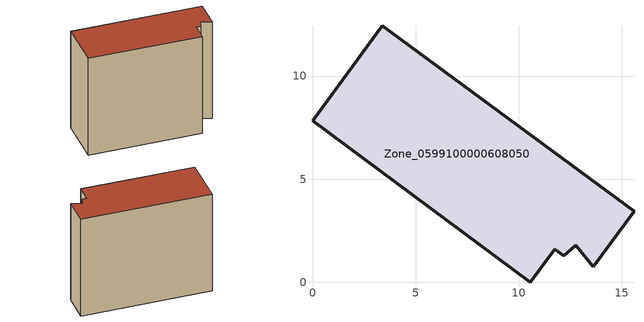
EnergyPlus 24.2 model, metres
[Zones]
Zone_0599100000608050
 floor ground (C_G): 11.74,1.61 10.56,0 0,7.84 3.38,12.44 15.58,3.45 13.6,0.76 12.76,1.79 12.18,1.29 z0
 wall outside (C_F): 3.38,12.44 0,7.84 10.56,0 11.74,1.61 12.18,1.29 12.76,1.79 13.6,0.76 15.58,3.45 3.38,12.44 z0:12.57
 roof outside (C_R): 12.76,1.79 13.6,0.76 15.58,3.45 3.38,12.44 0,7.84 10.56,0 11.74,1.61 12.18,1.29 z12.57
[BUILDING]
Pand.0599100000608050: North Axis=0; Terrain=City; Loads Convergence Tolerance Value=0.04; Temperature Convergence Tolerance Value=0.4; Solar Distribution=FullExterior; Maximum Number of Warmup Days=25; Minimum Number of Warmup Days=1
[Site:Location]
Rotterdam.The.Hague.AP_ZH_NLD Design_Conditions: Latitude=51.96; Longitude=4.45; Time Zone=1; Elevation=-4.5
[SITE:GROUNDTEMPERATURE:BUILDINGSURFACE]
18, 18, 18, 18, 18, 18, 18, 18, 18, 18, 18, 18
[MATERIAL] Thermal Absorptance=0.9; Solar Absorptance=0.7; Visible Absorptance=0.7
Name | Roughness | Thickness | Conductivity | Density | Specific Heat
G.TI.1946 | MediumSmooth | 0.15 | 1 | 540 | 1210
F.TI.1946 | Rough | 0.3 | 0.857143 | 1920 | 840
R.TI.1946 | MediumRough | 0.2 | 0.1 | 1500 | 1000
[CONSTRUCTION]
C_G: G.TI.1946
C_F: F.TI.1946
C_R: R.TI.1946
[ZONE]
Zone_0599100000608050: Type=1; Multiplier=1; Ceiling Height=Autocalculate; Volume=Autocalculate; Floor Area=autocalculate; Part of Total Floor Area=Yes
[ZONEINFILTRATION:DESIGNFLOWRATE]
Infil_Zone_0599100000608050: Zone or ZoneList or Space or SpaceList=Zone_0599100000608050; Schedule=AlwaysOn; Design Flow Rate Calculation Method=Flow/Area; Flow Rate per Floor Area=0.003; Constant Term Coefficient=1; Temperature Term Coefficient=0; Velocity Term Coefficient=0; Velocity Squared Term Coefficient=0
[HVACTEMPLATE:ZONE:IDEALLOADSAIRSYSTEM]
Zone_0599100000608050: Maximum Heating Supply Air Temperature=50; Minimum Cooling Supply Air Temperature=13; Maximum Heating Supply Air Humidity Ratio=0.0156; Minimum Cooling Supply Air Humidity Ratio=0.0077; Heating Limit=NoLimit; Cooling Limit=NoLimit; Dehumidification Control Type=ConstantSensibleHeatRatio; Cooling Sensible Heat Ratio=0.7; Dehumidification Setpoint=60; Humidification Control Type=None; Humidification Setpoint=30; Outdoor Air Method=None; Outdoor Air Flow Rate per Person=0.00944; Outdoor Air Flow Rate per Zone Floor Area=0; Outdoor Air Flow Rate per Zone=0; Demand Controlled Ventilation Type=None; Outdoor Air Economizer Type=NoEconomizer; Heat Recovery Type=None; Sensible Heat Recovery Effectiveness=0.7; Latent Heat Recovery Effectiveness=0.65
[ZONECONTROL:THERMOSTAT]
ThermostatControl_Zone_0599100000608050: Zone or ZoneList=Zone_0599100000608050; Control Type Schedule=DualSetpointControlType; Control 1=Thermostat_Zone_0599100000608050; Temperature Difference Between Cutout And Setpoint=0
[THERMOSTATSETPOINT:DUALSETPOINT]
Thermostat_Zone_0599100000608050: Heating Setpoint Temperature Schedule=HeatingSetpoint_Zone_0599100000608050; Cooling Setpoint Temperature Schedule=CoolingSetpoint_Zone_0599100000608050
[SCHEDULE:COMPACT]
HeatingSetpoint_Zone_0599100000608050: Through: 12/31, For: AllDays, Until: 24:00, 21
CoolingSetpoint_Zone_0599100000608050: Through: 12/31, For: AllDays, Until: 24:00, 24
DualSetpointControlType: Through: 12/31, For: AllDays, Until: 24:00, 4
AlwaysOn: Through: 12/31, For: AllDays, Until: 24:00, 1
